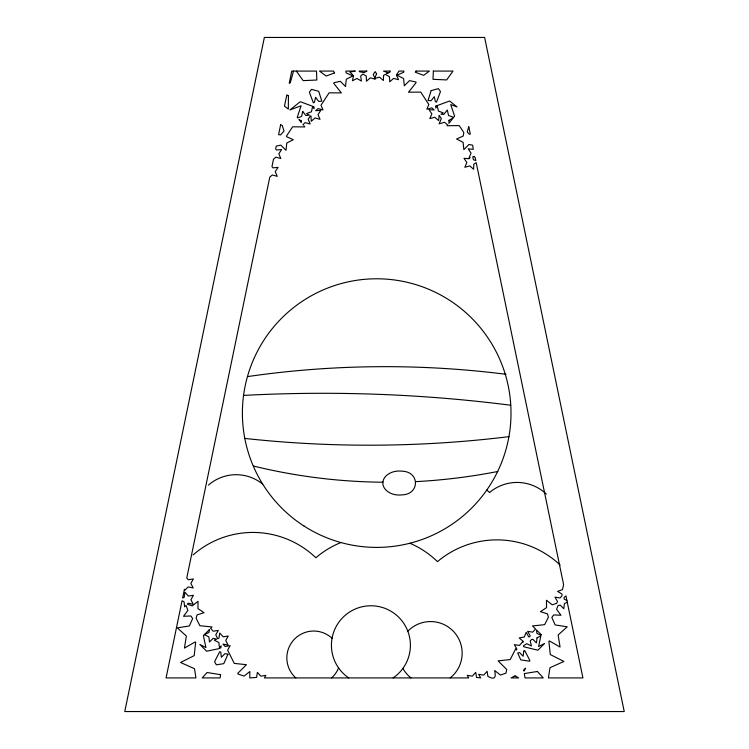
<?xml version="1.0" encoding="UTF-8"?>
<svg xmlns="http://www.w3.org/2000/svg" width="749" height="749" viewBox="0 0 749 749"><rect width="100%" height="100%" fill="white"/><g stroke="black" fill="none" stroke-linecap="round" stroke-linejoin="round"><path stroke-width="1.12" d="M293.505 71.08L290.238 82.933L289.236 83.251L291.754 71.08L316.471 71.08L316.855 80.021L303.176 80.63L296.342 71.08M567.246 602.187L564.362 603.638L563.81 608.74L560.196 605.098L558.033 605.548L556.61 609.358L560.982 615.247L553.661 614.938L551.835 617.504L555.14 624.919L567.208 626.819L558.136 635.002L560.065 647.07L549.476 640.966L548.867 641.284L550.3 654.56L563.922 661.451L549.991 667.705L548.408 677.92L582.928 677.92L565.944 595.895L564.006 597.552L564.259 599.219L566.871 600.398M303.298 124.999L302.971 124.587L305.227 122.611L310.17 124.006L308.148 119.288L310.451 115.842L311.022 116.179L311.219 121.31L315.086 117.93L320.02 119.325L317.997 114.606L320.853 110.346L315.647 110.683L318.082 108.549L323.016 109.944L320.993 105.225L329.129 92.801L341.347 92.913L333.745 83.354L333.97 82.69L340.346 81.332L345.532 86.51L346.3 79.216L352.826 75.892L346.132 72.915L345.841 71.08L355.307 71.08L349.933 72.091L353.528 75.752L352.414 80.761L357.001 78.476L361.421 81.079L360.672 76.005L362.881 74.048L366.28 76.08L366.476 81.201L370.334 77.821L375.277 79.216L374.931 78.411L379.509 77.119L383.376 80.499L383.572 75.368L385.304 74.338L389.471 76.716L389.761 81.838L393.562 78.392L398.515 79.694L396.408 75.022L398.945 71.08L403.898 71.08L403.72 72.213L397.026 75.19L403.552 78.514L404.32 85.807L409.497 80.63L415.882 81.987L416.107 82.652L408.505 92.211L420.723 92.099L428.849 104.523L426.827 109.242L431.77 107.847L434.205 109.981L428.999 109.644L431.855 113.904L429.832 118.623L434.766 117.228L438.624 120.608L439.12 115.299L441.339 118.614L439.111 123.8L444.541 122.265L447.612 124.961L447.003 125.72L459.221 125.607L463.809 132.536L463.257 136.018L456.553 138.996L463.088 142.329L463.846 149.622L469.033 144.435L472.6 145.194L473.321 149.323L468.209 148.854L471.065 153.114L469.043 157.833L470.072 157.543L469.108 158.769L463.996 158.301L466.852 162.561L464.829 167.28L469.763 165.885L473.621 169.265L473.817 164.134L476.224 162.702L563.613 584.679L562.424 589.66L557.593 591.373L561.965 594.051L562.012 595.764L560.027 597.955L554.962 597.131L557.518 601.587L556.61 603.357L552.219 604.827L546.48 600.277L546.555 607.608L540.45 611.661L547.444 613.852L548.39 617.251L544.626 624.657L532.483 625.939L535.554 629.01L532.698 632.156L527.633 631.332L530.189 635.789L529.609 636.903L528.654 636.819L526.219 632.306L524.244 637.034L519.188 637.951L523.083 641.294L522.942 642.314L522.839 641.65L519.394 645.451L514.329 644.627L516.876 649.083L516.379 650.057L515.761 648.671L510.228 659.56L498.076 660.852L506.727 669.484L505.94 673.173L500.398 675.046L494.649 670.486C496.334 678.06 494.48 680.092 487.908 676.384L487.122 671.319L483.676 675.121L478.611 674.297L480.68 677.92L476.523 677.433L475.746 672.359L472.291 676.16L467.226 675.345L468.705 677.92L264.416 677.92L265.895 675.336L260.83 676.16L257.384 672.359L256.598 677.424L249.782 677.92L249.857 671.525L244.108 676.085L237.929 673.997L237.779 673.314L246.43 664.681L234.278 663.399L227.63 650.123L230.177 645.666L225.112 646.49L222.93 644.084L228.071 645.02L225.721 640.461L228.267 636.004L223.202 636.828L219.757 633.027L218.97 638.101L217.706 638.663L215.749 634.862L218.296 630.405L213.231 631.229L210.638 628.364L212.023 626.979L199.871 625.696L196.116 618.29L197.062 614.892L204.056 612.701L197.951 608.647L198.026 601.316L192.287 605.866L187.278 604.181L188.224 603.226L193.242 604.274L190.901 599.715L193.448 595.258L188.383 596.082L184.937 592.281L184.151 597.346L182.616 598.039L184.423 589.332L184.554 590.549L188.168 586.907L193.186 587.956L190.845 583.396L193.392 578.94L188.327 579.763L186.763 578.031L269.78 177.176L272.308 174.966L277.242 176.361L275.22 171.643L278.076 167.383L272.964 167.851L271.971 166.587L273.497 159.219L275.866 157.14L280.809 158.535L278.787 153.817L281.633 149.557L276.531 150.025L275.641 148.892L276.212 146.121L280.819 145.137L285.996 150.324L286.764 143.031L293.29 139.698L286.595 136.721L286.493 136.056L292.616 126.806L304.834 126.927L304.019 125.907M338.595 667.939A26.852 26.852 0 0 1 331.582 677.92M295.808 677.92A26.852 26.852 0 0 1 293.88 639.768A26.852 26.852 0 0 1 332.05 638.288M407.831 631.22A31.589 31.589 0 0 1 453.969 631.931A31.589 31.589 0 0 1 450.177 677.92M410.948 677.92A31.589 31.589 0 0 1 402.906 668.417M348.725 677.92A39.491 39.491 0 0 1 341.301 619.142A39.491 39.491 0 0 1 400.537 619.142A39.491 39.491 0 0 1 393.113 677.92M382.833 482.225A565.617 565.617 0 0 1 253.48 466.037M340.889 542.548A90.03 90.03 0 0 0 315.863 557.771A90.835 90.835 0 0 0 193.111 554.915M409.881 543.24A90.03 90.03 0 0 1 437.463 561.647A92.061 92.061 0 0 1 560.121 565.008M208.447 485.109A42.075 42.075 0 0 1 262.721 484.144M546.339 494.087A42.637 42.637 0 0 0 489.528 492.524A41.701 41.701 0 0 0 486.766 490.061M497.851 471.467A586.224 586.224 0 0 1 415.826 481.626M508.992 436.639A1145.474 1145.474 0 0 1 244.773 438.418M243.594 395.416A1482.411 1482.411 0 0 1 510.659 405.228M247.404 376.607A960.377 960.377 0 0 1 506.081 374.294M288.421 95.956L288.328 109.054L284.48 106.199L286.82 94.898L288.421 95.956M435.824 106.096L435.749 108.025L437.285 106.077L438.418 111.077L443.23 112.856L441.002 114.185L443.82 114.438L447.312 110L448.557 115.505L453.632 117.378L454.606 116.161L450.72 104.579L457.04 106.938L449.597 101.003L435.824 106.096M449.007 120.346L448.894 123.351L453.314 117.78L449.007 120.346M433.353 71.08L432.997 79.319L446.676 79.928L453.005 71.08L433.353 71.08M382.861 481.953C382.13 489.331 389.845 494.171 396.352 494.846A22.751 22.751 0 0 0 402.391 494.846C419.777 494.237 419.777 471.823 402.391 471.215A22.751 22.751 0 0 0 396.352 471.215C390.463 471.945 383.825 475.568 382.861 481.953M195.639 642.314L194.206 655.6L180.575 662.49L194.515 668.735L195.938 677.92L166.072 677.92L182.054 600.754L184.057 601.765L184.61 606.868L186.042 605.426L187.896 610.398L183.524 616.287L190.845 615.978L192.671 618.543L189.357 625.958L177.298 627.859L186.361 636.041L184.441 648.11L195.03 642.005L195.639 642.314M523.729 651.134L523.167 656.236L519.553 652.594L517.681 652.988L520.742 659.832L529.599 661.227L529.927 660.655L524.768 650.609L523.729 651.134M537.033 637.839L536.471 642.942L532.857 639.3L531.537 639.58L530.217 640.947L531.397 645.947L526.781 643.719L523.467 645.722L523.626 646.724L537.894 650.207L544.607 643.457L538.597 646.527L540.844 635.91L537.033 637.839M209.458 629.534L209.008 632.493L204.327 634.6L208.905 636.912L209.458 642.015L213.072 638.373L216.686 639.122L214.298 640.198L218.877 642.511L219.429 647.613L221.17 645.853L220.88 647.754L218.82 648.681L206.612 651.246L199.899 644.496L205.909 647.567L203.372 635.611L209.458 629.534M220.618 674.69L220.103 677.92L202.211 677.92L207.108 672.508L220.618 674.69M264.369 37.45L124.765 711.55L624.235 711.55L484.631 37.45L264.369 37.45M280.603 124.896L278.591 134.623L280.547 134.932L284.011 131.084L282.204 125.336L280.603 124.896M390.051 71.08L389.798 72.316L386.643 73.542L387.973 72.747L383.451 71.08L390.051 71.08M541.124 634.572L540.984 635.246L536.93 633.429L536.378 629.825L541.124 634.572M302.718 111.461L301.575 116.47L297.671 117.902L297.231 117.359L301.117 105.778L289.891 109.972L300.246 101.705L314.028 106.798L314.103 108.727L312.567 106.779L311.434 111.779L306.613 113.558L309.346 115.177L305.892 115.496L302.718 111.461M315.563 97.398L314.43 102.407L313.335 102.81L309.365 92.23L311.509 89.328L318.718 91.331L321.808 101.152L318.737 101.433L315.563 97.398M366.823 71.08L364.267 72.569L359.454 71.764L359.155 71.08L366.823 71.08M431.134 90.629L428.044 100.45L431.106 100.731L434.28 96.696L435.412 101.705L436.508 102.107L440.487 91.528L438.343 88.625L431.134 90.629M468.79 126.815L467.198 131.89L469.305 134.23L470.297 134.071L468.79 126.815M376.597 73.795L374.772 78.046L373.255 74.497L375.155 71.651L376.597 73.795M227.958 654.261L223.764 663.661L216.377 664.822L214.579 661.695L219.738 651.649L220.777 652.173L221.339 657.276L224.953 653.634L227.958 654.261M525.555 668.267L523.926 671.113L523.738 669.915L525.555 668.267M415.967 71.08L415.311 72.222L423.662 75.34L429.411 71.08L415.967 71.08M515.069 675.879L511.071 677.92L518.617 677.92L515.069 675.879M334.541 72.925L326.18 76.042L319.486 71.08L333.474 71.08L334.541 72.925M473.977 156.438L472.75 156.784L473.415 159.734L475.793 160.614L475.138 157.449L473.977 156.438M537.398 671.469L524.319 673.585L525.012 677.92L543.24 677.92L537.398 671.469M301.173 120.861L298.982 119.559L301.229 122.387L301.173 120.861M304.094 526.088A134.314 134.314 0 0 0 510.855 419.477A134.314 134.314 0 0 0 315.142 293.72A134.314 134.314 0 0 0 304.094 526.088"/></g></svg>
